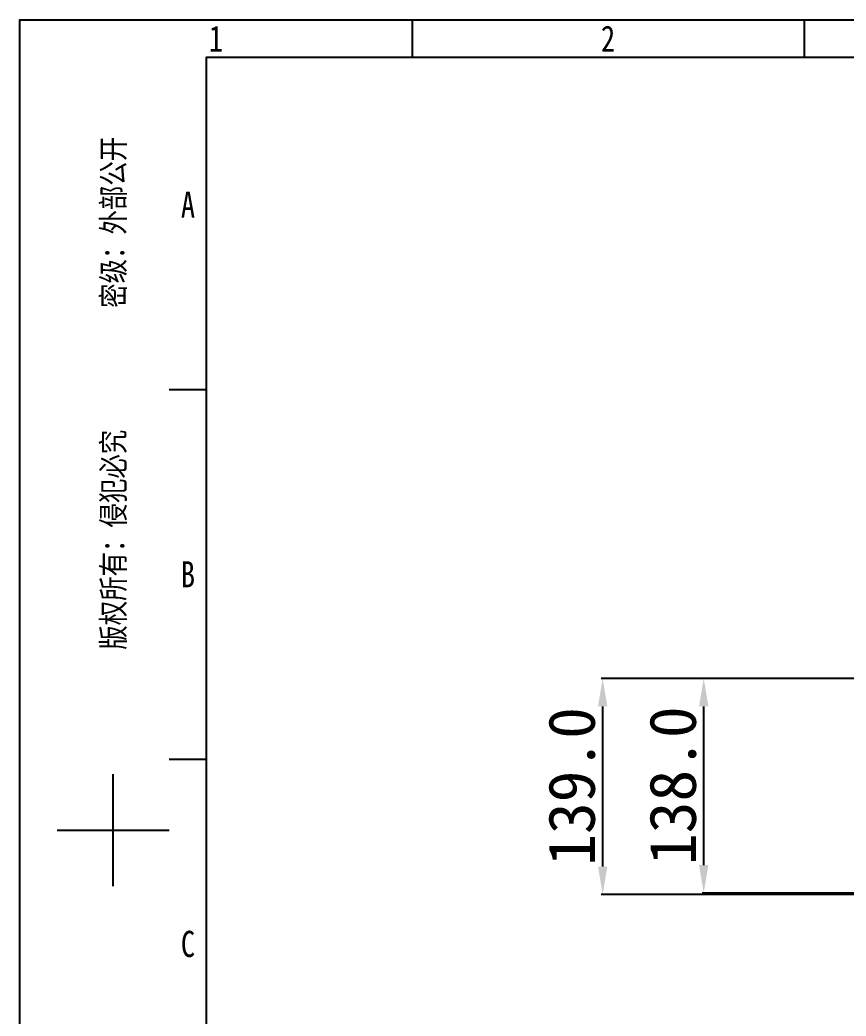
# Model space of a CAD drawing. Header units: millimetres. Extents: x 4086 to 8318, y 123 to 1549.
# Drawn here: x 6302 to 6833, y 908 to 1549 of the extents above; entities that cross this region are included whole.
import ezdxf
from ezdxf.enums import TextEntityAlignment as Align

# ---------------------------------------------------------------- set-up
doc = ezdxf.new("R2010")
doc.units = ezdxf.units.MM
doc.layers.add('尺寸', color=3, linetype='Continuous')
doc.styles.get("Standard").update_dxf_attribs({"font": 'simsun.ttc'})
doc.dimstyles.get("Standard").update_dxf_attribs({"dimscale": 6, "dimtxt": 5, "dimasz": 3, "dimexe": 0.18, "dimexo": 0.0625, "dimgap": 0.8, "dimtad": 1, "dimtoh": 1, "dimdec": 1, "dimzin": 0, "dimdsep": 46, "dimtxsty": 'Standard', "dimcen": 0.09, "dimclrd": 256, "dimclre": 256, "dimclrt": 256, "dimadec": 0, "dimazin": 2, "dimtfac": 1, "dimtdec": 1, "dimtofl": 0, "dimtmove": 0, "dimatfit": 3, "dimfxl": 0, "dimtolj": 1, "dimtzin": 0, "dimarcsym": 0})

# ---------------------------------------------------------------- blocks, each defined once
blk = doc.blocks.new('3')
at = {"color": 2}
for p, q in [((6554.12, 1548.82), (6554.12, 1524.82)), ((6806.12, 1548.82), (6806.12, 1524.82)), ((6398.12, 1311.22), (6422.12, 1311.22)), ((6398.12, 1073.62), (6422.12, 1073.62)), ((6362.12, 992.02), (6362.12, 1064.02)), ((6326.12, 1028.02), (6398.12, 1028.02))]:
    blk.add_line(p, q, dxfattribs=at)
for points in [[(6302.12, 123.22), (6302.12, 1548.82), (8318.12, 1548.82), (8318.12, 123.22)], [(6422.12, 147.22), (6422.12, 1524.82), (8294.12, 1524.82), (8294.12, 147.22)]]:
    blk.add_lwpolyline(points, close=True, dxfattribs=at)
at = {"color": 2, "width": 0.8}
for s, p in [('1', (6428.12, 1536.82)), ('2', (6680.12, 1536.82)), ('A', (6410.12, 1430.02)), ('B', (6410.12, 1192.42)), ('C', (6410.12, 954.82))]:
    blk.add_text(s, height=16.8, dxfattribs=at).set_placement(p, align=Align.MIDDLE_CENTER)
blk.add_text('版权所有：侵犯必究          密级：外部公开', height=14.4, rotation=90, dxfattribs=at).set_placement((6362.12, 1308.82), align=Align.MIDDLE_CENTER)
for tag, height, p in [('整机外形图', 19.2, (7909.61, 256.24)), ('当前页', 12, (8078.12, 207.22)), ('总页数', 12, (8222.12, 207.22))]:
    blk.add_attdef(tag, text='', height=height, dxfattribs=at).set_placement(p, align=Align.MIDDLE)
at = {"color": 7, "width": 0.8}
for tag, height, p in [('编号', 19.2, (8153.31, 252.27)), ('比例', 12, (7958.12, 171.22))]:
    blk.add_attdef(tag, text='', height=height, dxfattribs=at).set_placement(p, align=Align.MIDDLE)
blk = doc.blocks.new('*D100')
at = {"layer": 'Defpoints', "color": 0}
for p in [(6741.61, 1125.54), (6863.17, 1125.54), (6865.69, 987.54)]:
    blk.add_point(p, dxfattribs=at)
at = {"layer": '尺寸', "lineweight": -2}
for p, q in [((6862.8, 1125.54), (6740.53, 1125.54)), ((6741.61, 1005.54), (6741.61, 1107.54)), ((6865.32, 987.54), (6740.53, 987.54))]:
    blk.add_line(p, q, dxfattribs=at)
at = {"layer": '尺寸'}
for points in [[(6744.61, 1107.54), (6738.61, 1107.54), (6741.61, 1125.54)], [(6738.61, 1005.54), (6744.61, 1005.54), (6741.61, 987.54)]]:
    blk.add_solid(points, dxfattribs=at)
at = {"layer": '尺寸', "insert": (6721.81, 1056.54), "char_height": 30, "attachment_point": 5, "rotation": 90}
blk.add_mtext('\\A1;138.0', dxfattribs=at)
blk = doc.blocks.new('*D101')
at = {"layer": 'Defpoints', "color": 0}
for p in [(6676.66, 1125.54), (6863.17, 1125.54), (6845.22, 986.54)]:
    blk.add_point(p, dxfattribs=at)
at = {"layer": '尺寸', "lineweight": -2}
for p, q in [((6862.8, 1125.54), (6675.58, 1125.54)), ((6676.66, 1004.54), (6676.66, 1107.54)), ((6844.85, 986.54), (6675.58, 986.54))]:
    blk.add_line(p, q, dxfattribs=at)
at = {"layer": '尺寸'}
for points in [[(6679.66, 1107.54), (6673.66, 1107.54), (6676.66, 1125.54)], [(6673.66, 1004.54), (6679.66, 1004.54), (6676.66, 986.54)]]:
    blk.add_solid(points, dxfattribs=at)
at = {"layer": '尺寸', "insert": (6656.86, 1056.04), "char_height": 30, "attachment_point": 5, "rotation": 90}
blk.add_mtext('\\A1;139.0', dxfattribs=at)

msp = doc.modelspace()

# ---------------------------------------------------------------- block references
msp.add_blockref('3', (0, 0))

# ---------------------------------------------------------------- dimensions: what is measured, and where the dimension line sits
at = {"layer": '尺寸'}
for base, p1, picture, middle in [((6676.66, 1125.54), (6845.22, 986.54), '*D101', (6676.66, 1056.04)), ((6741.61, 1125.54), (6865.69, 987.54), '*D100', (6741.61, 1056.54))]:
    dim = msp.add_linear_dim(base=base, p1=p1, p2=(6863.17, 1125.54), angle=90, dimstyle='Standard', dxfattribs=at)
    dim.commit()
    dim.dimension.update_dxf_attribs({"geometry": picture, "text_midpoint": middle, "dimtype": 160})

doc.saveas('drawing.dxf')
